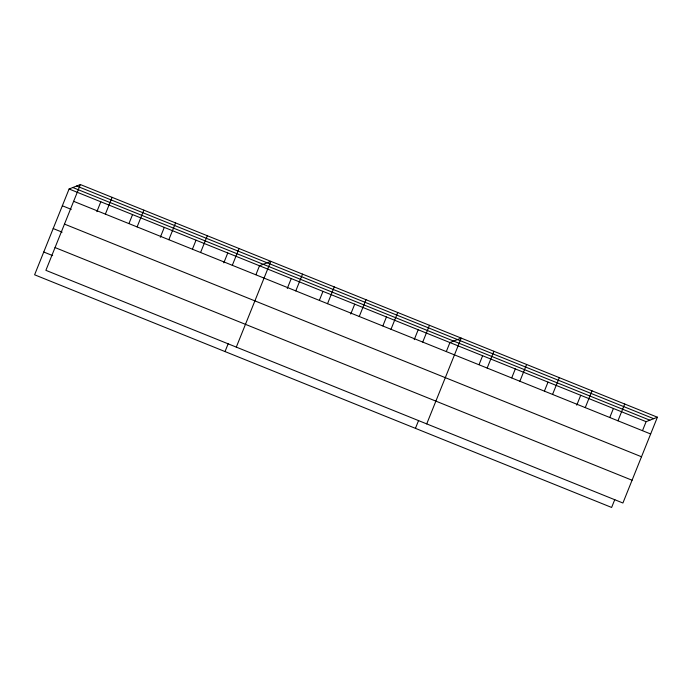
<?xml version="1.0" encoding="UTF-8"?>
<svg xmlns="http://www.w3.org/2000/svg" width="692" height="692" viewBox="0 0 692 692"><rect width="100%" height="100%" fill="white"/><g stroke="black" fill="none" stroke-linecap="round" stroke-linejoin="round"><path stroke-width="1.04" d="M80.376 184.548L45.888 270.338L622.912 503.006L657.4 417.207L80.376 184.548L69.088 188.994L34.6 274.793L611.624 507.452L614.807 499.538M96.863 211.665L100.824 201.796M105.366 214.122L112.113 197.341M128.989 223.473L132.561 214.589M137.102 226.915L143.85 210.134M160.328 237.261L164.298 227.383M168.839 239.709L175.586 222.936M192.463 249.068L196.035 240.185M200.576 252.511L207.323 235.73M223.801 262.848L227.772 252.978M232.313 265.304L239.06 248.523M225.021 351.571L228.204 343.656M255.936 274.655L259.509 265.771L270.797 261.325L236.301 347.116M287.275 288.443L291.245 278.573M295.787 290.899L302.534 274.118M319.41 300.25L322.982 291.367M327.524 303.693L334.271 286.912M350.749 314.038L354.719 304.169M359.26 316.495L365.999 299.714M382.884 325.845L386.456 316.962M390.997 329.288L397.736 312.507M414.223 339.625L418.193 329.755M422.734 342.082L429.472 325.301M415.434 428.348L418.617 420.433M446.357 351.441L449.93 342.557L461.209 338.103L426.722 423.902M479.054 364.623L482.627 355.74M487.168 368.066L493.906 351.285M511.751 377.806L515.324 368.923M519.865 381.249L526.612 364.468M544.448 390.989L548.021 382.105M552.562 394.431L559.309 377.65M576.747 405.157L580.718 395.288M585.259 407.614L592.006 390.833M609.842 417.354L613.415 408.47M617.956 420.797L624.703 404.024M642.539 430.545L646.112 421.662L657.4 417.207M76.656 186.01L653.672 418.677M72.816 187.523L649.84 420.191M69.088 188.994L646.112 421.662M73.629 201.32L650.653 433.988M62.349 205.775L71.267 209.373M64.477 224.096L641.501 456.763M53.189 228.55L62.116 232.149M55.04 247.563L632.064 480.231M43.752 252.018L52.678 255.616"/></g></svg>
